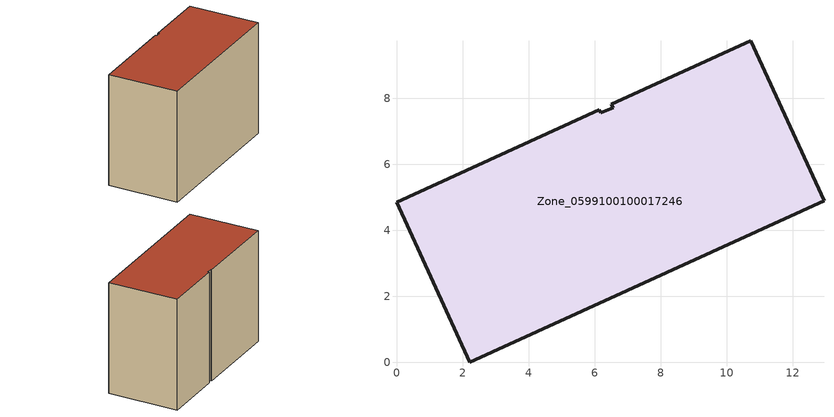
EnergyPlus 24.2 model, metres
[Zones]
Zone_0599100100017246
 floor ground (C_G): 0,4.85 6.14,7.65 6.19,7.56 6.56,7.71 6.51,7.82 10.74,9.74 12.95,4.9 2.21,0 z0
 wall outside (C_F): 10.74,9.74 6.51,7.82 6.56,7.71 6.19,7.56 6.14,7.65 0,4.85 2.21,0 12.95,4.9 10.74,9.74 z0:8.54
 roof outside (C_R): 6.56,7.71 6.19,7.56 6.14,7.65 0,4.85 2.21,0 12.95,4.9 10.74,9.74 6.51,7.82 z8.54
[BUILDING]
Pand.0599100100017246: North Axis=0; Terrain=City; Loads Convergence Tolerance Value=0.04; Temperature Convergence Tolerance Value=0.4; Solar Distribution=FullExterior; Maximum Number of Warmup Days=25; Minimum Number of Warmup Days=1
[Site:Location]
Rotterdam.The.Hague.AP_ZH_NLD Design_Conditions: Latitude=51.96; Longitude=4.45; Time Zone=1; Elevation=-4.5
[SITE:GROUNDTEMPERATURE:BUILDINGSURFACE]
18, 18, 18, 18, 18, 18, 18, 18, 18, 18, 18, 18
[MATERIAL] Thermal Absorptance=0.9; Solar Absorptance=0.7; Visible Absorptance=0.7
Name | Roughness | Thickness | Conductivity | Density | Specific Heat
G.TC.2015-2018 | MediumSmooth | 0.15 | 0.0428571 | 540 | 1210
F.TC.2015-2018 | Rough | 0.3 | 0.0666667 | 1920 | 840
R.TC.2015-2018 | MediumRough | 0.2 | 0.0333333 | 1500 | 1000
[CONSTRUCTION]
C_G: G.TC.2015-2018
C_F: F.TC.2015-2018
C_R: R.TC.2015-2018
[ZONE]
Zone_0599100100017246: Type=1; Multiplier=1; Ceiling Height=Autocalculate; Volume=Autocalculate; Floor Area=autocalculate; Part of Total Floor Area=Yes
[ZONEINFILTRATION:DESIGNFLOWRATE]
Infil_Zone_0599100100017246: Zone or ZoneList or Space or SpaceList=Zone_0599100100017246; Schedule=AlwaysOn; Design Flow Rate Calculation Method=Flow/Area; Flow Rate per Floor Area=0.0015; Constant Term Coefficient=1; Temperature Term Coefficient=0; Velocity Term Coefficient=0; Velocity Squared Term Coefficient=0
[HVACTEMPLATE:ZONE:IDEALLOADSAIRSYSTEM]
Zone_0599100100017246: Maximum Heating Supply Air Temperature=50; Minimum Cooling Supply Air Temperature=13; Maximum Heating Supply Air Humidity Ratio=0.0156; Minimum Cooling Supply Air Humidity Ratio=0.0077; Heating Limit=NoLimit; Cooling Limit=NoLimit; Dehumidification Control Type=ConstantSensibleHeatRatio; Cooling Sensible Heat Ratio=0.7; Dehumidification Setpoint=60; Humidification Control Type=None; Humidification Setpoint=30; Outdoor Air Method=None; Outdoor Air Flow Rate per Person=0.00944; Outdoor Air Flow Rate per Zone Floor Area=0; Outdoor Air Flow Rate per Zone=0; Demand Controlled Ventilation Type=None; Outdoor Air Economizer Type=NoEconomizer; Heat Recovery Type=None; Sensible Heat Recovery Effectiveness=0.7; Latent Heat Recovery Effectiveness=0.65
[ZONECONTROL:THERMOSTAT]
ThermostatControl_Zone_0599100100017246: Zone or ZoneList=Zone_0599100100017246; Control Type Schedule=DualSetpointControlType; Control 1=Thermostat_Zone_0599100100017246; Temperature Difference Between Cutout And Setpoint=0
[THERMOSTATSETPOINT:DUALSETPOINT]
Thermostat_Zone_0599100100017246: Heating Setpoint Temperature Schedule=HeatingSetpoint_Zone_0599100100017246; Cooling Setpoint Temperature Schedule=CoolingSetpoint_Zone_0599100100017246
[SCHEDULE:COMPACT]
HeatingSetpoint_Zone_0599100100017246: Through: 12/31, For: AllDays, Until: 24:00, 21
CoolingSetpoint_Zone_0599100100017246: Through: 12/31, For: AllDays, Until: 24:00, 24
DualSetpointControlType: Through: 12/31, For: AllDays, Until: 24:00, 4
AlwaysOn: Through: 12/31, For: AllDays, Until: 24:00, 1
